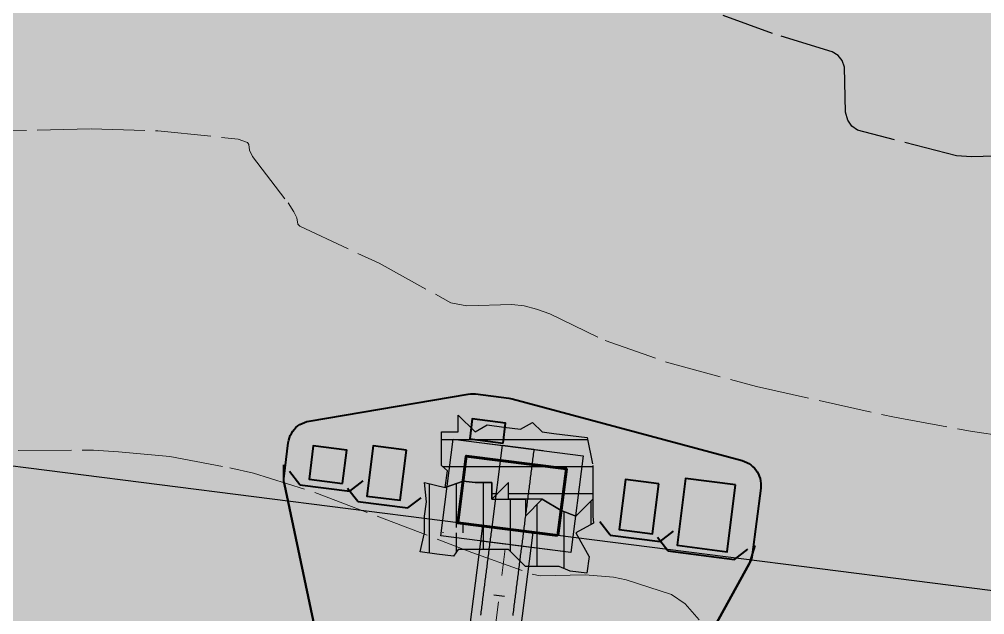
# Model space of a CAD drawing. Header units: metres. Extents: x 226877 to 228933, y 6571586 to 6573950.
# Drawn here: x 227823.6 to 227881, y 6571856.8 to 6571892.2 of the extents above; entities that cross this region are included whole.
import ezdxf

# ---------------------------------------------------------------- set-up
doc = ezdxf.new("R2010")
doc.units = ezdxf.units.M
doc.header["$LTSCALE"] = 2.5
for name, pattern in [('CENTER', [5.08, 3.175, -0.635, 0.635, -0.635]), ('DASHDOT', [3.556, 2.54, -0.508, 0, -0.508]), ('DASHED', [1.524, 1.27, -0.254]), ('DASHED2', [0.762, 0.635, -0.127])]:
    doc.linetypes.add(name, pattern=pattern)
for name, color, linetype, lineweight in [('A-BLDG-SLAB', 5, 'CONTINUOUS', 50), ('C-DRIV-CNTR', 6, 'CENTER', 18), ('C-DRIV-TURN', 30, 'DASHDOT', 25), ('C-DRIV-XOVR', 7, 'CONTINUOUS', 35), ('C-EART-BATR', 4, 'DASHED2', 25), ('C-EART-CUTT', 1, 'CONTINUOUS', 25), ('C-EART-FILL', 3, 'CONTINUOUS', 25), ('C-EART-PADD', 5, 'CONTINUOUS', 35), ('C-ESC-BINS', 3, 'CONTINUOUS', 25), ('C-ESC-DIVR', 3, 'CONTINUOUS', 25), ('C-ESC-FENC', 3, 'CONTINUOUS', 25), ('C-ESC-LIMT', 3, 'CONTINUOUS', 25), ('C-ESC-STOK', 3, 'CONTINUOUS', 25), ('C-ESC-WSHT', 3, 'CONTINUOUS', 25), ('C-IMAG-LOCL', 8, 'CONTINUOUS', 13), ('C-PROP-BDY', 3, 'CONTINUOUS', 50), ('C-TOPO-EXST', 8, 'DASHED', 13), ('C-UTIL-STRM', 4, 'CONTINUOUS', 25), ('C-ZONE-ENVL', 1, 'CONTINUOUS', 35)]:
    doc.layers.add(name, color=color, linetype=linetype, lineweight=lineweight)
picture_1 = doc.add_image_def('image1.png', size_in_pixel=(1400, 1199))

msp = doc.modelspace()

# ---------------------------------------------------------------- hatches: boundary and pattern name
at = {"layer": 'A-BLDG-SLAB', "true_color": 0x1a33b2}
for points in [[(227879.02, 6571856.139), (227878.383, 6571853.872), (227877.526, 6571851.678), (227876.459, 6571849.578), (227875.191, 6571847.593), (227873.734, 6571845.743), (227872.103, 6571844.043), (227870.314, 6571842.512), (227868.383, 6571841.164), (227866.329, 6571840.011), (227864.172, 6571839.065), (227861.932, 6571838.335), (227859.632, 6571837.829), (227857.294, 6571837.55), (227854.939, 6571837.501), (227852.591, 6571837.684), (227846.639, 6571838.443), (227844.32, 6571838.855), (227842.053, 6571839.492), (227839.859, 6571840.348), (227837.759, 6571841.416), (227835.774, 6571842.684), (227833.923, 6571844.14), (227832.224, 6571845.771), (227830.693, 6571847.561), (227829.345, 6571849.492), (227828.192, 6571851.546), (227827.246, 6571853.703), (227826.516, 6571855.942), (227826.01, 6571858.242), (227825.731, 6571860.581), (227825.682, 6571862.935), (227825.865, 6571865.284), (227826.371, 6571869.252), (227826.783, 6571871.57), (227827.42, 6571873.838), (227828.276, 6571876.032), (227829.344, 6571878.131), (227830.612, 6571880.116), (227832.068, 6571881.967), (227833.699, 6571883.666), (227835.489, 6571885.197), (227837.42, 6571886.546), (227839.474, 6571887.699), (227841.631, 6571888.644), (227843.87, 6571889.374), (227846.17, 6571889.881), (227848.509, 6571890.16), (227850.864, 6571890.208), (227853.212, 6571890.025), (227859.164, 6571889.267), (227861.483, 6571888.855), (227863.75, 6571888.218), (227865.944, 6571887.361), (227868.043, 6571886.294), (227870.028, 6571885.026), (227871.879, 6571883.569), (227873.578, 6571881.938), (227875.11, 6571880.149), (227876.458, 6571878.218), (227877.611, 6571876.164), (227878.556, 6571874.007), (227879.286, 6571871.768), (227879.793, 6571869.468), (227880.072, 6571867.129), (227880.12, 6571864.774), (227879.937, 6571862.426), (227879.432, 6571858.458)], [(227849.672, 6571862.25), (227850.178, 6571866.218), (227856.13, 6571865.46), (227855.624, 6571861.492)]]:
    msp.add_hatch(color=7, dxfattribs=at).paths.add_polyline_path(points)
at = {"layer": 'A-BLDG-SLAB', "true_color": 0xc7d6ff, "transparency": 33554623}
msp.add_hatch(color=7, dxfattribs=at).paths.add_polyline_path([(227849.672, 6571862.25), (227850.178, 6571866.218), (227856.13, 6571865.46), (227855.624, 6571861.492)])
msp.add_hatch(color=7, dxfattribs=at).paths.add_polyline_path([(227849.672, 6571862.25), (227850.178, 6571866.218), (227856.13, 6571865.46), (227855.624, 6571861.492)])
at = {"layer": 'C-DRIV-XOVR', "true_color": 0xdbdbdb, "transparency": 33554610}
msp.add_hatch(color=7, dxfattribs=at).paths.add_polyline_path([(227851.16, 6571862.06), (227854.136, 6571861.681), (227850.976, 6571836.882), (227850.471, 6571832.914), (227847.495, 6571833.293), (227848, 6571837.261)])
msp.add_hatch(color=7, dxfattribs=at).paths.add_polyline_path([(227851.16, 6571862.06), (227854.136, 6571861.681), (227850.976, 6571836.882), (227850.471, 6571832.914), (227847.495, 6571833.293), (227848, 6571837.261)])
at = {"layer": 'C-EART-CUTT', "true_color": 0xd9261a}
h = msp.add_hatch(dxfattribs=at)
h.set_pattern_fill('ANSI31', scale=0.5039370079, angle=45)
h.paths.add_polyline_path([(227847.701, 6571862.653), (227847.815, 6571863.495), (227847.701, 6571864.653), (227848.933, 6571864.36), (227849.988, 6571864.73), (227850.701, 6571864.653), (227851.701, 6571864.653), (227851.701, 6571863.653), (227852.701, 6571863.653), (227853.701, 6571863.653), (227853.701, 6571862.653), (227854.701, 6571863.653), (227855.814, 6571862.98), (227856.701, 6571862.653), (227857.701, 6571863.653), (227857.701, 6571862.653), (227857.735, 6571862.231), (227856.701, 6571861.653), (227857.482, 6571860.247), (227857.356, 6571859.255), (227856.364, 6571859.381), (227855.701, 6571859.653), (227854.701, 6571859.653), (227853.701, 6571859.653), (227852.701, 6571860.653), (227851.701, 6571860.653), (227850.701, 6571860.653), (227849.701, 6571860.653), (227849.42, 6571860.266), (227848.428, 6571860.392), (227847.436, 6571860.519), (227847.701, 6571861.653)])
h.paths.add_polyline_path([(227850.701, 6571861.653), (227850.168, 6571862.187), (227848.701, 6571861.653), (227849.701, 6571861.653)], flags=16)
h = msp.add_hatch(dxfattribs=at)
h.set_pattern_fill('ANSI31', scale=0.3779527559, angle=45)
h.paths.add_polyline_path([(227850.168, 6571862.187), (227850.701, 6571861.653), (227849.701, 6571861.653), (227848.701, 6571861.653)])
at = {"layer": 'C-EART-FILL', "true_color": 0x1a9933}
h = msp.add_hatch(dxfattribs=at)
h.set_pattern_fill('ANSI31', scale=0.5039370079, angle=-45)
h.paths.add_polyline_path([(227848.701, 6571867.653), (227849.701, 6571867.653), (227849.701, 6571868.653), (227850.701, 6571867.653), (227851.423, 6571868.076), (227852.415, 6571867.949), (227853.407, 6571867.823), (227854.117, 6571868.226), (227854.701, 6571867.653), (227855.391, 6571867.57), (227856.383, 6571867.444), (227857.375, 6571867.317), (227857.701, 6571865.653), (227857.701, 6571864.653), (227857.701, 6571863.653), (227856.701, 6571862.653), (227855.814, 6571862.98), (227854.701, 6571863.653), (227853.701, 6571863.653), (227852.701, 6571863.653), (227852.701, 6571864.653), (227851.701, 6571863.653), (227851.701, 6571864.653), (227850.701, 6571864.653), (227849.988, 6571864.73), (227848.933, 6571864.36), (227849.06, 6571865.352), (227848.701, 6571865.653), (227848.701, 6571866.653)])
at = {"layer": 'C-ESC-BINS', "true_color": 0x66b266, "transparency": 33554521}
msp.add_hatch(color=7, dxfattribs=at).paths.add_polyline_path([(227850.386, 6571867.237), (227850.538, 6571868.427), (227852.522, 6571868.174), (227852.37, 6571866.984)])
at = {"layer": 'C-ESC-STOK', "true_color": 0x66b266, "transparency": 33554521}
for points in [[(227846.256, 6571863.591), (227844.272, 6571863.844), (227844.651, 6571866.82), (227846.635, 6571866.567)], [(227861.256, 6571861.591), (227859.272, 6571861.844), (227859.651, 6571864.82), (227861.635, 6571864.567)], [(227865.689, 6571860.532), (227862.713, 6571860.911), (227863.219, 6571864.879), (227866.195, 6571864.5)]]:
    msp.add_hatch(color=7, dxfattribs=at).paths.add_polyline_path(points)
at = {"layer": 'C-ESC-WSHT', "true_color": 0x66b266, "transparency": 33554521}
msp.add_hatch(color=7, dxfattribs=at).paths.add_polyline_path([(227840.835, 6571864.84), (227841.088, 6571866.824), (227843.072, 6571866.571), (227842.819, 6571864.587)])
at = {"layer": 'C-PROP-BDY', "true_color": 0xffe633, "transparency": 33554521}
msp.add_hatch(color=7, dxfattribs=at).paths.add_polyline_path([(228025.267, 6571814.673), (227673.703, 6571859.47), (227625.752, 6571865.579), (227784.609, 6573119.999), (228184.963, 6573064.691)])
at = {"layer": 'C-PROP-BDY', "true_color": 0xe6f5e0}
msp.add_hatch(color=7, dxfattribs=at).paths.add_polyline_path([(228025.267, 6571814.673), (227673.703, 6571859.47), (227625.752, 6571865.579), (227784.609, 6573119.999), (228184.963, 6573064.691)])

# ---------------------------------------------------------------- linework, layer by layer
at = {"layer": 'A-BLDG-SLAB', "lineweight": 60, "true_color": 0x14339e}
msp.add_lwpolyline([(227855.624, 6571861.492), (227849.672, 6571862.25), (227850.178, 6571866.218), (227856.13, 6571865.46)], close=True, dxfattribs=at)
at = {"layer": 'C-DRIV-CNTR', "lineweight": 13}
msp.add_lwpolyline([(227848.983, 6571833.103), (227849.488, 6571837.071), (227852.648, 6571861.871)], dxfattribs=at)
at = {"layer": 'C-DRIV-CNTR', "linetype": 'CONTINUOUS', "lineweight": 25}
msp.add_lwpolyline([(227852.46, 6571857.862), (227851.825, 6571857.943)], dxfattribs=at)
at = {"layer": 'C-DRIV-TURN', "lineweight": 25}
msp.add_lwpolyline([(227851.048, 6571856.75), (227851.061, 6571856.849), (227851.061, 6571856.849), (227851.074, 6571856.948), (227851.074, 6571856.948), (227851.086, 6571857.047), (227851.086, 6571857.047), (227851.099, 6571857.146), (227851.099, 6571857.146), (227851.111, 6571857.245), (227851.111, 6571857.245), (227851.124, 6571857.343), (227851.124, 6571857.343), (227851.137, 6571857.442), (227851.137, 6571857.442), (227851.149, 6571857.541), (227851.149, 6571857.541), (227851.162, 6571857.64), (227851.162, 6571857.64), (227851.174, 6571857.739), (227851.174, 6571857.739), (227851.187, 6571857.838), (227851.187, 6571857.838), (227851.2, 6571857.937), (227851.2, 6571857.937), (227851.212, 6571858.035), (227851.212, 6571858.035), (227851.225, 6571858.134), (227851.225, 6571858.134), (227851.237, 6571858.233), (227851.237, 6571858.233), (227851.25, 6571858.332), (227851.25, 6571858.332), (227851.262, 6571858.431), (227851.262, 6571858.431), (227851.275, 6571858.53), (227851.275, 6571858.53), (227851.288, 6571858.629), (227851.288, 6571858.629), (227851.3, 6571858.727), (227851.3, 6571858.727), (227851.313, 6571858.826), (227851.313, 6571858.826), (227851.325, 6571858.925), (227851.325, 6571858.925), (227851.338, 6571859.024), (227851.338, 6571859.024), (227851.351, 6571859.123), (227851.351, 6571859.123), (227851.363, 6571859.222), (227851.363, 6571859.222), (227851.376, 6571859.321), (227851.376, 6571859.321), (227851.388, 6571859.419), (227851.388, 6571859.419), (227851.401, 6571859.518), (227851.401, 6571859.518), (227851.414, 6571859.617), (227851.414, 6571859.617), (227851.426, 6571859.716), (227851.426, 6571859.716), (227851.439, 6571859.815), (227851.439, 6571859.815), (227851.451, 6571859.914), (227851.451, 6571859.914), (227851.464, 6571860.013), (227851.464, 6571860.013), (227851.477, 6571860.111), (227851.477, 6571860.111), (227851.489, 6571860.21), (227851.489, 6571860.21), (227851.502, 6571860.309), (227851.502, 6571860.309), (227851.514, 6571860.408), (227851.514, 6571860.408), (227851.527, 6571860.507), (227851.527, 6571860.507), (227851.54, 6571860.606), (227851.54, 6571860.606), (227851.552, 6571860.705), (227851.552, 6571860.705), (227851.565, 6571860.803), (227851.565, 6571860.803), (227851.577, 6571860.902), (227851.577, 6571860.902), (227851.59, 6571861.001), (227851.59, 6571861.001), (227851.603, 6571861.1), (227851.603, 6571861.1), (227851.615, 6571861.199), (227851.615, 6571861.199), (227851.628, 6571861.298), (227851.628, 6571861.298), (227851.64, 6571861.397), (227851.64, 6571861.397), (227851.653, 6571861.495), (227851.653, 6571861.495), (227851.666, 6571861.594), (227851.666, 6571861.594), (227851.678, 6571861.693), (227851.678, 6571861.693), (227851.691, 6571861.792), (227851.691, 6571861.792), (227851.703, 6571861.891), (227851.703, 6571861.891), (227851.716, 6571861.99), (227851.716, 6571861.99), (227852.337, 6571866.86), (227854.202, 6571866.623), (227854.189, 6571866.524), (227854.189, 6571866.524), (227854.176, 6571866.425), (227854.176, 6571866.425), (227854.164, 6571866.326), (227854.164, 6571866.326), (227854.151, 6571866.227), (227854.151, 6571866.227), (227854.139, 6571866.128), (227854.139, 6571866.128), (227854.126, 6571866.029), (227854.126, 6571866.029), (227854.113, 6571865.931), (227854.113, 6571865.931), (227854.101, 6571865.832), (227854.101, 6571865.832), (227854.088, 6571865.733), (227854.088, 6571865.733), (227854.076, 6571865.634), (227854.076, 6571865.634), (227854.063, 6571865.535), (227854.063, 6571865.535), (227854.05, 6571865.436), (227854.05, 6571865.436), (227854.038, 6571865.337), (227854.038, 6571865.337), (227854.025, 6571865.239), (227854.025, 6571865.239), (227854.013, 6571865.14), (227854.013, 6571865.14), (227854, 6571865.041), (227854, 6571865.041), (227853.987, 6571864.942), (227853.987, 6571864.942), (227853.975, 6571864.843), (227853.975, 6571864.843), (227853.962, 6571864.744), (227853.962, 6571864.744), (227853.95, 6571864.645), (227853.95, 6571864.645), (227853.937, 6571864.547), (227853.937, 6571864.547), (227853.924, 6571864.448), (227853.924, 6571864.448), (227853.912, 6571864.349), (227853.912, 6571864.349), (227853.899, 6571864.25), (227853.899, 6571864.25), (227853.887, 6571864.151), (227853.887, 6571864.151), (227853.874, 6571864.052), (227853.874, 6571864.052), (227853.861, 6571863.953), (227853.861, 6571863.953), (227853.849, 6571863.855), (227853.849, 6571863.855), (227853.836, 6571863.756), (227853.836, 6571863.756), (227853.824, 6571863.657), (227853.824, 6571863.657), (227853.811, 6571863.558), (227853.811, 6571863.558), (227853.798, 6571863.459), (227853.798, 6571863.459), (227853.786, 6571863.36), (227853.786, 6571863.36), (227853.773, 6571863.261), (227853.773, 6571863.261), (227853.761, 6571863.163), (227853.761, 6571863.163), (227853.748, 6571863.064), (227853.748, 6571863.064), (227853.735, 6571862.965), (227853.735, 6571862.965), (227853.723, 6571862.866), (227853.723, 6571862.866), (227853.71, 6571862.767), (227853.71, 6571862.767), (227853.698, 6571862.668), (227853.698, 6571862.668), (227853.685, 6571862.569), (227853.685, 6571862.569), (227853.672, 6571862.471), (227853.672, 6571862.471), (227853.66, 6571862.372), (227853.66, 6571862.372), (227853.647, 6571862.273), (227853.647, 6571862.273), (227853.635, 6571862.174), (227853.635, 6571862.174), (227853.622, 6571862.075), (227853.622, 6571862.075), (227853.609, 6571861.976), (227853.609, 6571861.976), (227853.597, 6571861.877), (227853.597, 6571861.877), (227853.584, 6571861.779), (227853.584, 6571861.779), (227853.572, 6571861.68), (227853.572, 6571861.68), (227853.559, 6571861.581), (227853.559, 6571861.581), (227853.546, 6571861.482), (227853.546, 6571861.482), (227853.534, 6571861.383), (227853.534, 6571861.383), (227853.521, 6571861.284), (227853.521, 6571861.284), (227853.509, 6571861.185), (227853.509, 6571861.185), (227853.496, 6571861.087), (227853.496, 6571861.087), (227853.484, 6571860.988), (227853.484, 6571860.988), (227853.471, 6571860.889), (227853.471, 6571860.889), (227853.458, 6571860.79), (227853.458, 6571860.79), (227853.446, 6571860.691), (227853.446, 6571860.691), (227853.433, 6571860.592), (227853.433, 6571860.592), (227853.421, 6571860.493), (227853.421, 6571860.493), (227853.408, 6571860.395), (227853.408, 6571860.395), (227853.395, 6571860.296), (227853.395, 6571860.296), (227853.383, 6571860.197), (227853.383, 6571860.197), (227853.37, 6571860.098), (227853.37, 6571860.098), (227853.358, 6571859.999), (227853.358, 6571859.999), (227853.345, 6571859.9), (227853.345, 6571859.9), (227853.332, 6571859.801), (227853.332, 6571859.801), (227853.32, 6571859.703), (227853.32, 6571859.703), (227853.307, 6571859.604), (227853.307, 6571859.604), (227853.295, 6571859.505), (227853.295, 6571859.505), (227853.282, 6571859.406), (227853.282, 6571859.406), (227853.269, 6571859.307), (227853.269, 6571859.307), (227853.257, 6571859.208), (227853.257, 6571859.208), (227853.244, 6571859.11), (227853.244, 6571859.11), (227853.232, 6571859.011), (227853.232, 6571859.011), (227853.219, 6571858.912), (227853.219, 6571858.912), (227853.206, 6571858.813), (227853.206, 6571858.813), (227853.194, 6571858.714), (227853.194, 6571858.714), (227853.181, 6571858.615), (227853.181, 6571858.615), (227853.169, 6571858.516), (227853.169, 6571858.516), (227853.156, 6571858.418), (227853.156, 6571858.418), (227853.143, 6571858.319), (227853.143, 6571858.319), (227853.131, 6571858.22), (227853.131, 6571858.22), (227853.118, 6571858.121), (227853.118, 6571858.121), (227853.106, 6571858.022), (227853.106, 6571858.022), (227853.093, 6571857.923), (227853.093, 6571857.923), (227853.08, 6571857.824), (227853.08, 6571857.824), (227853.068, 6571857.726), (227853.068, 6571857.726), (227853.055, 6571857.627), (227853.055, 6571857.627), (227853.043, 6571857.528), (227853.043, 6571857.528), (227853.03, 6571857.429), (227853.03, 6571857.429), (227853.017, 6571857.33), (227853.017, 6571857.33), (227853.005, 6571857.231), (227853.005, 6571857.231), (227852.992, 6571857.132), (227852.992, 6571857.132), (227852.98, 6571857.034), (227852.98, 6571857.034), (227852.967, 6571856.935), (227852.967, 6571856.935), (227852.954, 6571856.836), (227852.954, 6571856.836), (227852.942, 6571856.737)], dxfattribs=at)
at = {"layer": 'C-DRIV-XOVR', "lineweight": 30}
msp.add_lwpolyline([(227848, 6571837.261), (227851.16, 6571862.06), (227854.136, 6571861.681), (227850.976, 6571836.882), (227850.471, 6571832.914), (227847.495, 6571833.293)], close=True, dxfattribs=at)
at = {"layer": 'C-EART-BATR', "lineweight": 25}
for points in [[(227848.701, 6571866.653), (227848.701, 6571867.653), (227849.701, 6571867.653), (227849.701, 6571868.653), (227850.701, 6571867.653), (227851.423, 6571868.076), (227852.415, 6571867.949), (227853.407, 6571867.823), (227854.117, 6571868.226), (227854.701, 6571867.653), (227855.391, 6571867.57), (227856.383, 6571867.444), (227857.375, 6571867.317), (227857.701, 6571865.653), (227857.701, 6571864.653), (227857.701, 6571863.653), (227856.701, 6571862.653), (227855.814, 6571862.98), (227854.701, 6571863.653), (227853.701, 6571863.653), (227852.701, 6571863.653), (227852.701, 6571864.653), (227851.701, 6571863.653), (227851.701, 6571864.653), (227850.701, 6571864.653), (227849.988, 6571864.73), (227848.933, 6571864.36), (227849.06, 6571865.352), (227848.701, 6571865.653)], [(227847.701, 6571862.653), (227847.815, 6571863.495), (227847.701, 6571864.653), (227848.933, 6571864.36), (227849.988, 6571864.73), (227850.701, 6571864.653), (227851.701, 6571864.653), (227851.701, 6571863.653), (227852.701, 6571863.653), (227853.701, 6571863.653), (227853.701, 6571862.653), (227854.701, 6571863.653), (227855.814, 6571862.98), (227856.701, 6571862.653), (227857.701, 6571863.653), (227857.701, 6571862.653), (227857.735, 6571862.231), (227856.701, 6571861.653), (227857.482, 6571860.247), (227857.356, 6571859.255), (227856.364, 6571859.381), (227855.701, 6571859.653), (227854.701, 6571859.653), (227853.701, 6571859.653), (227852.701, 6571860.653), (227851.701, 6571860.653), (227850.701, 6571860.653), (227849.701, 6571860.653), (227849.42, 6571860.266), (227848.428, 6571860.392), (227847.436, 6571860.519), (227847.701, 6571861.653)]]:
    msp.add_lwpolyline(points, close=True, dxfattribs=at)
at = {"layer": 'C-EART-PADD', "linetype": 'DASHED2', "lineweight": 20, "true_color": 0x14339e}
msp.add_lwpolyline([(227856.403, 6571860.485), (227848.666, 6571861.471), (227849.399, 6571867.224), (227857.137, 6571866.239)], close=True, dxfattribs=at)
at = {"layer": 'C-EART-PADD', "lineweight": 30, "true_color": 0x14339e}
msp.add_lwpolyline([(227856.403, 6571860.485), (227848.666, 6571861.471), (227849.399, 6571867.224), (227857.137, 6571866.239)], close=True, dxfattribs=at)
at = {"layer": 'C-ESC-BINS', "lineweight": 40}
msp.add_lwpolyline([(227852.37, 6571866.984), (227852.522, 6571868.174), (227850.538, 6571868.427), (227850.386, 6571867.237)], close=True, dxfattribs=at)
at = {"layer": 'C-ESC-DIVR', "lineweight": 40}
msp.add_lwpolyline([(227839.719, 6571867.437), (227839.786, 6571867.569), (227839.865, 6571867.693), (227839.956, 6571867.808), (227840.058, 6571867.914), (227840.17, 6571868.01), (227840.291, 6571868.094), (227840.419, 6571868.166), (227840.554, 6571868.226), (227840.694, 6571868.271), (227840.837, 6571868.303), (227850.287, 6571869.906), (227850.433, 6571869.924), (227850.58, 6571869.927), (227850.727, 6571869.915), (227852.711, 6571869.662), (227852.911, 6571869.623), (227866.584, 6571865.949), (227866.72, 6571865.905), (227866.852, 6571865.848), (227866.978, 6571865.779), (227867.097, 6571865.699), (227867.207, 6571865.607), (227867.308, 6571865.505), (227867.399, 6571865.394), (227867.479, 6571865.275), (227867.547, 6571865.149), (227867.603, 6571865.017), (227867.646, 6571864.88), (227867.675, 6571864.739)], dxfattribs=at)
at = {"layer": 'C-ESC-FENC', "lineweight": 40}
for points in [[(227839.342, 6571864.696), (227839.33, 6571865.696)], [(227840.289, 6571864.507), (227839.677, 6571865.297)], [(227839.342, 6571864.696), (227839.368, 6571864.53), (227844.935, 6571838.156), (227847.766, 6571837.795)], [(227843.265, 6571864.127), (227844.056, 6571864.739)], [(227840.289, 6571864.507), (227843.265, 6571864.127)], [(227843.726, 6571863.511), (227843.114, 6571864.301)], [(227843.726, 6571863.511), (227846.702, 6571863.131)], [(227846.702, 6571863.131), (227847.492, 6571863.743)], [(227858.726, 6571861.511), (227858.114, 6571862.301)], [(227861.702, 6571861.131), (227862.492, 6571861.743)], [(227858.726, 6571861.511), (227861.702, 6571861.131)], [(227862.166, 6571860.578), (227861.554, 6571861.369)], [(227862.166, 6571860.578), (227866.134, 6571860.072)], [(227866.134, 6571860.072), (227866.925, 6571860.684)], [(227867.065, 6571859.935), (227867.352, 6571860.893)], [(227851.337, 6571837.34), (227854.407, 6571836.949), (227867.003, 6571859.808), (227867.065, 6571859.935)]]:
    msp.add_lwpolyline(points, dxfattribs=at)
at = {"layer": 'C-ESC-LIMT', "lineweight": 40}
msp.add_lwpolyline([(227844.935, 6571838.156), (227839.368, 6571864.53), (227839.342, 6571864.696), (227839.336, 6571864.863), (227839.347, 6571865.03), (227839.6, 6571867.014), (227839.626, 6571867.159), (227839.666, 6571867.3), (227839.719, 6571867.437), (227839.786, 6571867.569), (227839.865, 6571867.693), (227839.956, 6571867.808), (227840.058, 6571867.914), (227840.17, 6571868.01), (227840.291, 6571868.094), (227840.419, 6571868.166), (227840.554, 6571868.226), (227840.694, 6571868.271), (227840.837, 6571868.303), (227850.287, 6571869.906), (227850.433, 6571869.924), (227850.58, 6571869.927), (227850.727, 6571869.915), (227852.711, 6571869.662), (227852.911, 6571869.623), (227866.584, 6571865.949), (227866.72, 6571865.905), (227866.852, 6571865.848), (227866.978, 6571865.779), (227867.097, 6571865.699), (227867.207, 6571865.607), (227867.308, 6571865.505), (227867.399, 6571865.394), (227867.479, 6571865.275), (227867.547, 6571865.149), (227867.603, 6571865.017), (227867.646, 6571864.88), (227867.675, 6571864.739), (227867.691, 6571864.597), (227867.694, 6571864.453), (227867.683, 6571864.31), (227867.177, 6571860.343), (227867.152, 6571860.203), (227867.115, 6571860.067), (227867.065, 6571859.935), (227867.003, 6571859.808), (227854.407, 6571836.949)], dxfattribs=at)
at = {"layer": 'C-ESC-STOK', "lineweight": 40}
for points in [[(227846.635, 6571866.567), (227844.651, 6571866.82), (227844.272, 6571863.844), (227846.256, 6571863.591)], [(227861.635, 6571864.567), (227859.651, 6571864.82), (227859.272, 6571861.844), (227861.256, 6571861.591)], [(227866.195, 6571864.5), (227863.219, 6571864.879), (227862.713, 6571860.911), (227865.689, 6571860.532)]]:
    msp.add_lwpolyline(points, close=True, dxfattribs=at)
at = {"layer": 'C-ESC-WSHT', "lineweight": 40}
msp.add_lwpolyline([(227842.819, 6571864.587), (227843.072, 6571866.571), (227841.088, 6571866.824), (227840.835, 6571864.84)], close=True, dxfattribs=at)
at = {"layer": 'C-TOPO-EXST', "lineweight": 30, "true_color": 0x808080}
msp.add_lwpolyline([(227916.064, 6571873.722), (227914.406, 6571874.263), (227913.406, 6571874.347), (227909.933, 6571874.279), (227907.126, 6571875.767), (227904.401, 6571877.072), (227901.485, 6571878.728), (227897.695, 6571880.423), (227896.364, 6571880.944), (227892.421, 6571882.029), (227884.473, 6571883.963), (227882.904, 6571884.104), (227880.221, 6571884.035), (227879.319, 6571884.094), (227873.447, 6571885.608), (227873.098, 6571885.852), (227872.861, 6571886.213), (227872.735, 6571886.69), (227872.666, 6571889.359), (227872.537, 6571889.748), (227872.29, 6571890.053), (227871.927, 6571890.272), (227868.378, 6571891.362), (227865.455, 6571892.444)], dxfattribs=at)
at = {"layer": 'C-TOPO-EXST', "lineweight": 13, "true_color": 0x808080}
for points in [[(227817.056, 6571885.414), (227827.888, 6571885.687), (227831.835, 6571885.576), (227836.624, 6571885.08), (227837.172, 6571884.877), (227837.247, 6571884.759), (227837.293, 6571884.413), (227837.472, 6571884.054), (227839.583, 6571881.284), (227839.937, 6571880.755), (227840.116, 6571880.391), (227840.176, 6571880.025), (227840.28, 6571879.893), (227845.003, 6571877.69), (227849.273, 6571875.343), (227850.213, 6571875.166), (227852.895, 6571875.235), (227853.617, 6571875.15), (227854.365, 6571874.964), (227855.141, 6571874.675), (227858.432, 6571873.091), (227862.216, 6571871.772), (227867.437, 6571870.361), (227875.63, 6571868.534), (227880.151, 6571867.696), (227883.596, 6571867.178)], [(227823.542, 6571866.557), (227828.014, 6571866.567), (227829.502, 6571866.481), (227832.565, 6571866.187), (227836.123, 6571865.523), (227837.537, 6571865.201), (227841.33, 6571864.002), (227850.512, 6571860.492), (227854.1, 6571859.191), (227854.577, 6571859.091), (227857.259, 6571859.16), (227858.93, 6571859.024), (227859.678, 6571858.864), (227862.385, 6571857.989), (227863.194, 6571857.43), (227864.033, 6571856.47)]]:
    msp.add_lwpolyline(points, dxfattribs=at)
at = {"layer": 'C-UTIL-STRM'}
for points in [[(227850.178, 6571866.218), (227850.178, 6571866.218)], [(227856.13, 6571865.46), (227856.13, 6571865.46)]]:
    msp.add_lwpolyline(points, dxfattribs=at)
at = {"layer": 'C-UTIL-STRM', "linetype": 'DASHED', "lineweight": 35, "true_color": 0x00808c}
msp.add_lwpolyline([(227856.13, 6571865.46), (227850.178, 6571866.218)], dxfattribs=at)
at = {"layer": 'C-ZONE-ENVL', "lineweight": 30}
msp.add_lwpolyline([(227916.064, 6571853.798), (227787.064, 6571870.231)], dxfattribs=at)

# ---------------------------------------------------------------- pictures from other files: only their frames are drawn
at = {"layer": 'C-IMAG-LOCL'}
image = msp.add_image(picture_1, insert=(226877.414, 6571586.241), size_in_units=(2055.888, 1762.19), dxfattribs=dict(at, fade=35))

doc.saveas('drawing.dxf')
